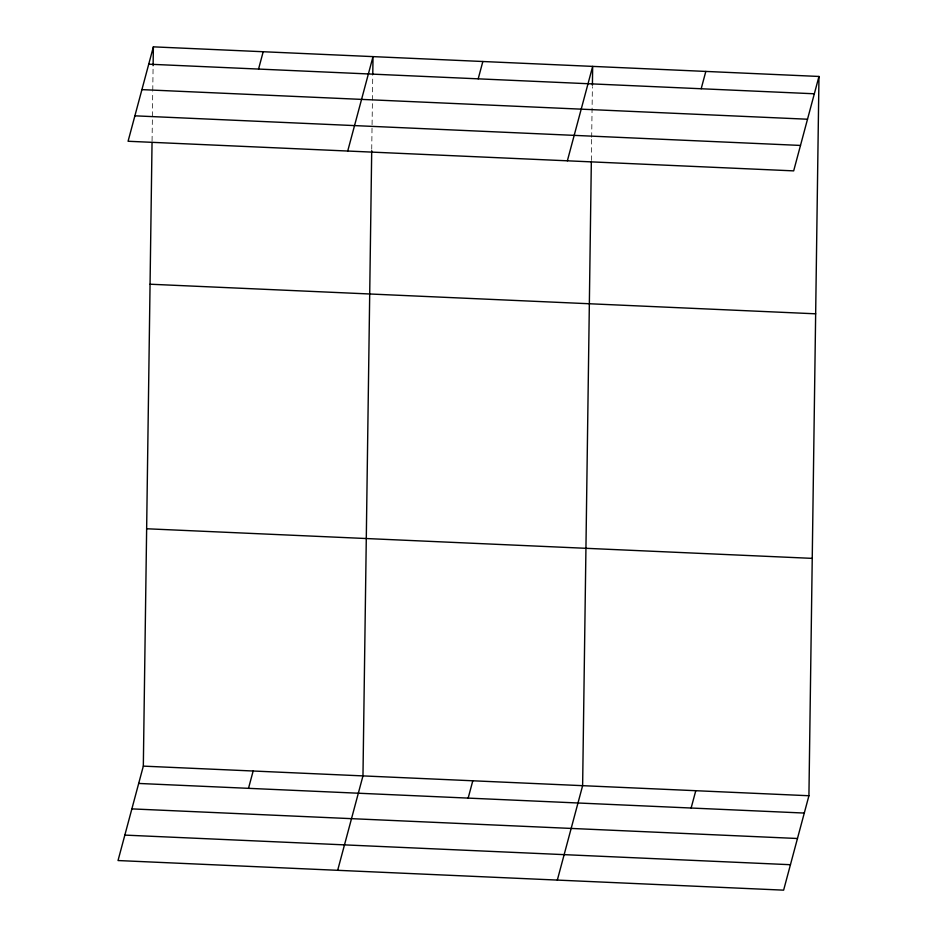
<?xml version="1.0" encoding="UTF-8"?>
<svg xmlns="http://www.w3.org/2000/svg" width="937" height="937" viewBox="0 0 937 937"><rect width="100%" height="100%" fill="white"/><g stroke="black" fill="none" stroke-linecap="round" stroke-linejoin="round"><path stroke-width="0.7" stroke-dasharray="4.68 3.51" d="M152.063 140.925L152.743 91.721M152.766 90.268L153.094 67.113M371.731 149.252L372.762 75.44M591.352 160.461L591.657 138.758M591.68 137.306L592.383 86.649"/><path stroke-width="1.41" d="M818.973 76.459L793.674 170.874L128.076 141.264L153.375 46.85L818.973 76.459L808.924 795.736L783.625 890.15L118.027 860.541L143.326 766.126L152.04 142.377M153.106 65.66L153.375 46.85M371.708 150.693L362.97 775.895L337.671 870.309M372.774 73.988L373.02 56.618L347.721 151.044M591.329 161.914L582.627 785.663L557.328 880.089M592.407 85.208L592.664 66.386L567.365 160.813M258.553 69.069L263.192 51.734M248.504 788.333L253.154 771.01M478.198 78.837L482.848 61.502M468.16 798.113L472.798 780.779M701.181 88.757L705.819 71.423M691.131 808.022L695.781 790.699M148.725 64.184L814.323 93.782M141.909 89.624L807.507 119.222M134.893 115.825L800.491 145.434M150.061 284.216L815.658 313.813M146.641 528.761L812.238 558.37M143.326 766.126L808.924 795.736M138.688 783.449L804.286 813.058M131.871 808.889L797.469 838.498M124.844 835.101L790.441 864.71"/></g></svg>
